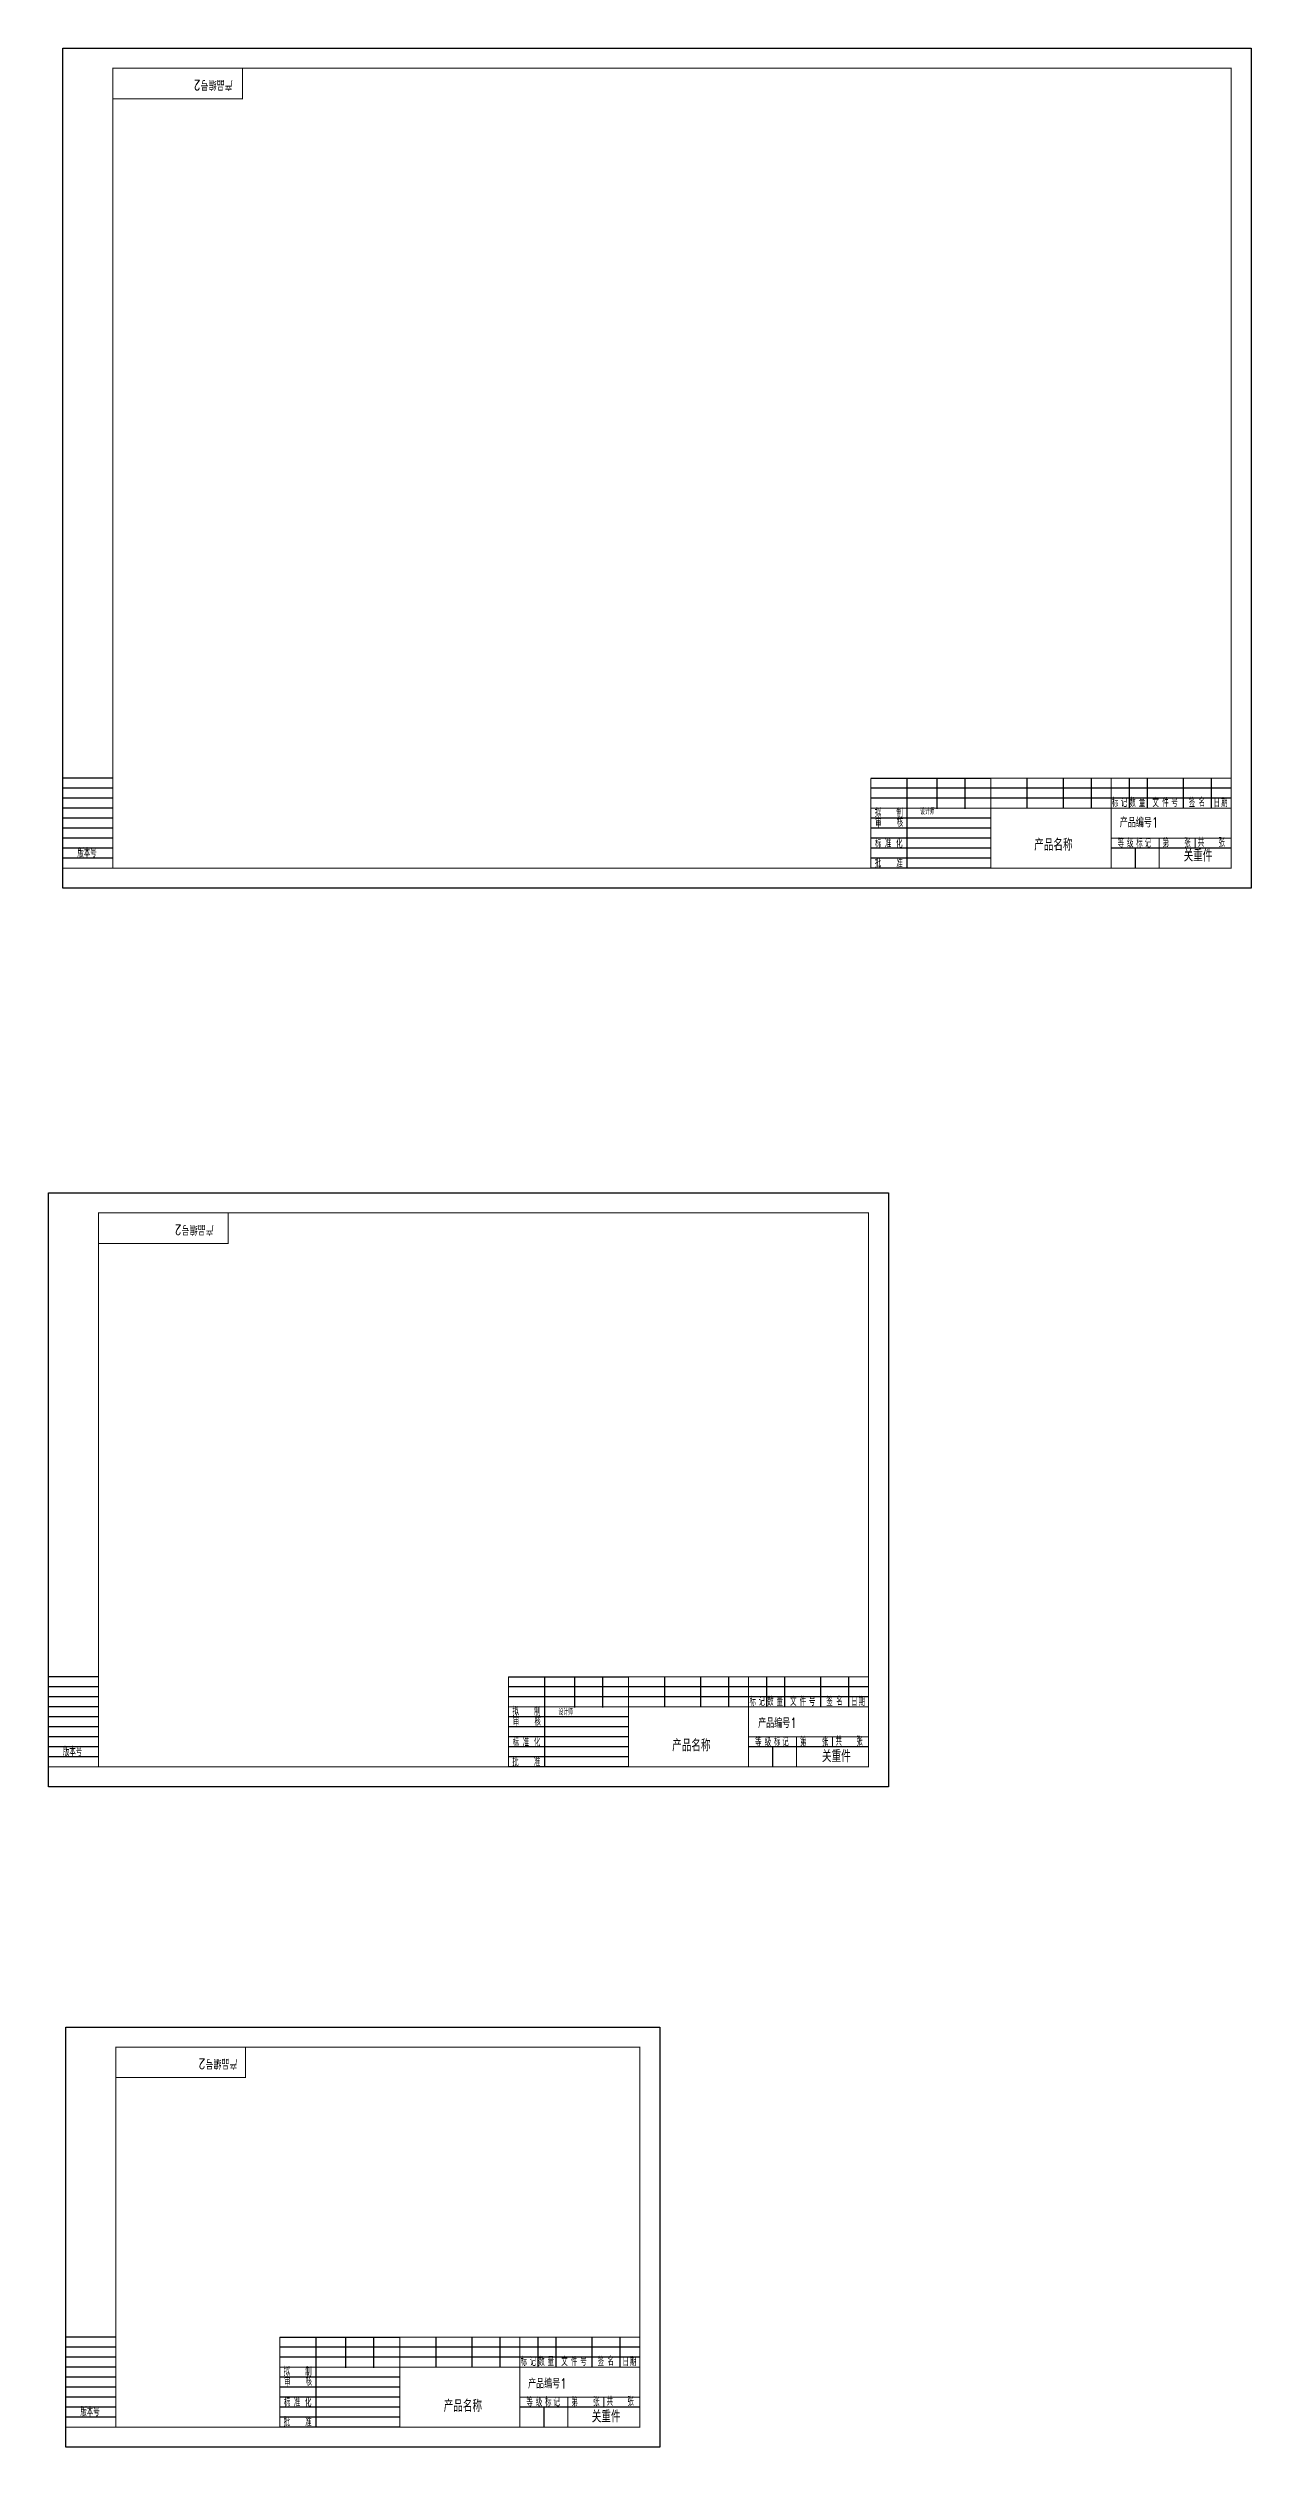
# Model space of a CAD drawing. Header units: inches. Extents: x -3640 to 2054, y -2291 to 954.
# Drawn here: x -2373 to -1771, y -2282 to -1082 of the extents above; entities that cross this region are included whole.
import ezdxf
from ezdxf.enums import TextEntityAlignment as Align

# ---------------------------------------------------------------- set-up
doc = ezdxf.new("R2010")
doc.units = ezdxf.units.IN
doc.header["$MEASUREMENT"] = 0
doc.layers.add('图框', color=7, linetype='Continuous')
doc.styles.add('L', font='ROMANC.shx', dxfattribs={"width": 0.8, "bigfont": 'gbcbig.shx'})

msp = doc.modelspace()

# ---------------------------------------------------------------- linework, layer by layer
for p, q in [((-2340.1, -1447.4), (-2365.1, -1447.4)), ((-2340.1, -1452.4), (-2365.1, -1452.4)), ((-2340.1, -1457.4), (-2365.1, -1457.4)), ((-2340.1, -1462.4), (-2365.1, -1462.4)), ((-2340.1, -1467.4), (-2365.1, -1467.4)), ((-2340.1, -1472.4), (-2365.1, -1472.4)), ((-2340.1, -1477.4), (-2365.1, -1477.4)), ((-2340.1, -1482.4), (-2365.1, -1482.4)), ((-2340.1, -1487.4), (-2365.1, -1487.4)), ((-2347.3, -1896.7), (-2372.3, -1896.7)), ((-2347.3, -1901.7), (-2372.3, -1901.7)), ((-2347.3, -1906.7), (-2372.3, -1906.7)), ((-2347.3, -1911.7), (-2372.3, -1911.7)), ((-2347.3, -1916.7), (-2372.3, -1916.7)), ((-2347.3, -1921.7), (-2372.3, -1921.7)), ((-2347.3, -1926.7), (-2372.3, -1926.7)), ((-2347.3, -1931.7), (-2372.3, -1931.7)), ((-2347.3, -1936.7), (-2372.3, -1936.7)), ((-2338.6, -2226.7), (-2363.6, -2226.7)), ((-2338.6, -2231.7), (-2363.6, -2231.7)), ((-2338.6, -2236.7), (-2363.6, -2236.7)), ((-2338.6, -2241.7), (-2363.6, -2241.7)), ((-2338.6, -2246.7), (-2363.6, -2246.7)), ((-2338.6, -2251.7), (-2363.6, -2251.7)), ((-2338.6, -2256.7), (-2363.6, -2256.7)), ((-2338.6, -2261.7), (-2363.6, -2261.7)), ((-2338.6, -2266.7), (-2363.6, -2266.7))]:
    msp.add_line(p, q)
at = {"lineweight": -3}
for p, q in [((-1961.1, -1447.4), (-1901.1, -1447.4)), ((-2142.3, -1896.6), (-2082.3, -1896.6)), ((-2256.6, -2226.7), (-2196.6, -2226.7))]:
    msp.add_line(p, q, dxfattribs=at)
at = {"const_width": 0.5}
for points in [[(-2340.1, -1107.7), (-2340.1, -1092.4), (-2275.3, -1092.4)], [(-2275.3, -1092.4), (-2275.3, -1107.7), (-2340.1, -1107.7)], [(-1961.1, -1447.4), (-1961.1, -1492.3)], [(-1901.1, -1492.4), (-1901.1, -1447.4), (-1781.1, -1447.4)], [(-1841.1, -1447.4), (-1841.1, -1492.3)], [(-1781.1, -1462.4), (-1961.1, -1462.4)], [(-1781.1, -1477.4), (-1841.1, -1477.4)], [(-1817.1, -1477.4), (-1817.1, -1492.3)], [(-1799.1, -1477.4), (-1799.1, -1482.4)], [(-2340.1, -1492.4), (-2365.1, -1492.4)], [(-2347.3, -1679.9), (-2347.3, -1664.6), (-2282.5, -1664.6)], [(-2282.5, -1664.7), (-2282.5, -1680), (-2347.3, -1680)], [(-2142.3, -1896.6), (-2142.3, -1941.6)], [(-2082.3, -1941.6), (-2082.3, -1896.6), (-1962.3, -1896.6)], [(-2022.3, -1896.6), (-2022.3, -1941.6)], [(-1962.3, -1911.6), (-2142.3, -1911.6)], [(-1962.3, -1926.6), (-2022.3, -1926.6)], [(-1998.3, -1926.6), (-1998.3, -1941.6)], [(-1980.3, -1926.6), (-1980.3, -1931.6)], [(-2347.3, -1941.6), (-2372.3, -1941.6)], [(-2338.6, -2096.9), (-2338.6, -2081.7), (-2273.8, -2081.7)], [(-2273.8, -2081.7), (-2273.8, -2097), (-2338.6, -2097)], [(-2256.6, -2226.7), (-2256.6, -2271.6)], [(-2196.6, -2271.7), (-2196.6, -2226.7), (-2076.6, -2226.7)], [(-2136.6, -2226.7), (-2136.6, -2271.6)], [(-2076.6, -2241.7), (-2256.6, -2241.7)], [(-2076.6, -2256.7), (-2136.6, -2256.7)], [(-2112.6, -2256.7), (-2112.6, -2271.6)], [(-2094.6, -2256.7), (-2094.6, -2261.7)], [(-2338.6, -2271.7), (-2363.6, -2271.7)]]:
    msp.add_lwpolyline(points, dxfattribs=at)
for points in [[(-1943.1, -1447.4), (-1943.1, -1492.3)], [(-1928.2, -1447.7), (-1928.2, -1462.7)], [(-1914.2, -1447.7), (-1914.2, -1462.7)], [(-1883.1, -1447.4), (-1883.1, -1462.4)], [(-1865.1, -1447.4), (-1865.1, -1462.4)], [(-1851.1, -1447.4), (-1851.1, -1462.4)], [(-1832.1, -1447.4), (-1832.1, -1462.4)], [(-1823.1, -1447.4), (-1823.1, -1462.4)], [(-1805.1, -1447.4), (-1805.1, -1462.4)], [(-1791.1, -1447.4), (-1791.1, -1462.4)], [(-1781.1, -1452.4), (-1961.1, -1452.4)], [(-1781.1, -1457.4), (-1961.1, -1457.4)], [(-1901.1, -1467.4), (-1961.1, -1467.4)], [(-1901.1, -1472.4), (-1961.1, -1472.4)], [(-1901.1, -1477.4), (-1961.1, -1477.4)], [(-1901.1, -1482.4), (-1961.1, -1482.4)], [(-1781.1, -1482.4), (-1841.1, -1482.4)], [(-1829.1, -1482.4), (-1829.1, -1492.3)], [(-1901.1, -1487.4), (-1961.1, -1487.4)], [(-1901.1, -1492.4), (-1961.1, -1492.4)], [(-1962.3, -1901.6), (-2142.3, -1901.6)], [(-1962.3, -1906.6), (-2142.3, -1906.6)], [(-2124.3, -1896.6), (-2124.3, -1941.6)], [(-2109.3, -1897), (-2109.3, -1912)], [(-2095.3, -1897), (-2095.3, -1912)], [(-2064.3, -1896.6), (-2064.3, -1911.6)], [(-2046.3, -1896.6), (-2046.3, -1911.6)], [(-2032.3, -1896.6), (-2032.3, -1911.6)], [(-2013.3, -1896.6), (-2013.3, -1911.6)], [(-2004.3, -1896.6), (-2004.3, -1911.6)], [(-1986.3, -1896.6), (-1986.3, -1911.6)], [(-1972.3, -1896.6), (-1972.3, -1911.6)], [(-2082.3, -1916.6), (-2142.3, -1916.6)], [(-2082.3, -1921.6), (-2142.3, -1921.6)], [(-2082.3, -1926.6), (-2142.3, -1926.6)], [(-2082.3, -1931.6), (-2142.3, -1931.6)], [(-2082.3, -1936.6), (-2142.3, -1936.6)], [(-2082.3, -1941.6), (-2142.3, -1941.6)], [(-1962.3, -1931.6), (-2022.3, -1931.6)], [(-2010.3, -1931.6), (-2010.3, -1941.6)], [(-2238.6, -2226.7), (-2238.6, -2271.6)], [(-2223.7, -2227), (-2223.7, -2242)], [(-2209.7, -2227), (-2209.7, -2242)], [(-2178.6, -2226.7), (-2178.6, -2241.7)], [(-2160.6, -2226.7), (-2160.6, -2241.7)], [(-2146.6, -2226.7), (-2146.6, -2241.7)], [(-2127.6, -2226.7), (-2127.6, -2241.7)], [(-2118.6, -2226.7), (-2118.6, -2241.7)], [(-2100.6, -2226.7), (-2100.6, -2241.7)], [(-2086.6, -2226.7), (-2086.6, -2241.7)], [(-2076.6, -2231.7), (-2256.6, -2231.7)], [(-2076.6, -2236.7), (-2256.6, -2236.7)], [(-2196.6, -2246.7), (-2256.6, -2246.7)], [(-2196.6, -2251.7), (-2256.6, -2251.7)], [(-2196.6, -2256.7), (-2256.6, -2256.7)], [(-2196.6, -2261.7), (-2256.6, -2261.7)], [(-2196.6, -2266.7), (-2256.6, -2266.7)], [(-2076.6, -2261.7), (-2136.6, -2261.7)], [(-2124.6, -2261.7), (-2124.6, -2271.6)], [(-2196.6, -2271.7), (-2256.6, -2271.7)]]:
    msp.add_lwpolyline(points)
msp.add_lwpolyline([(-1952.3, -1951.6), (-2372.3, -1951.6), (-2372.3, -1654.6), (-1952.3, -1654.6)], close=True)
msp.add_lwpolyline([(-1962.3, -1941.6), (-2347.3, -1941.6), (-2347.3, -1664.6), (-1962.3, -1664.6)], close=True, dxfattribs=at)
at = {"layer": '图框'}
for points in [[(-1771.1, -1502.4), (-2365.1, -1502.4), (-2365.1, -1082.4), (-1771.1, -1082.4)], [(-2066.6, -2281.7), (-2363.6, -2281.7), (-2363.6, -2071.7), (-2066.6, -2071.7)]]:
    msp.add_lwpolyline(points, close=True, dxfattribs=at)
at = {"layer": '图框', "const_width": 0.5}
for points in [[(-1781.1, -1492.4), (-2340.1, -1492.4), (-2340.1, -1092.4), (-1781.1, -1092.4)], [(-2076.6, -2271.7), (-2338.6, -2271.7), (-2338.6, -2081.7), (-2076.6, -2081.7)]]:
    msp.add_lwpolyline(points, close=True, dxfattribs=at)

# ---------------------------------------------------------------- texts
at = {"style": 'L', "width": 0.8}
for s, p in [('拟', (-1959.2, -1466.8)), ('制', (-1948.4, -1467)), ('标', (-1840.7, -1461.8)), ('记', (-1836.2, -1461.8)), ('数', (-1831.9, -1461.8)), ('量', (-1827.2, -1461.8)), ('文', (-1820.4, -1461.8)), ('件', (-1815.5, -1461.8)), ('号', (-1810.9, -1461.8)), ('签  ', (-1802.2, -1461.8)), ('名', (-1797.3, -1461.6)), ('日', (-1789.8, -1461.9)), ('期', (-1786.1, -1461.8)), ('审   ', (-1959, -1471.9)), ('核', (-1948.2, -1471.7)), ('版本号', (-2357.8, -1486.9)), ('标', (-1959.1, -1482.4)), ('准', (-1954.1, -1482.2)), ('化', (-1948.5, -1482.2)), ('等', (-1837.8, -1482)), ('级', (-1833.1, -1482)), ('标', (-1828.5, -1482)), ('记', (-1824.3, -1482)), ('第  ', (-1815.3, -1481.9)), ('张', (-1804.5, -1481.9)), ('共   张', (-1797.7, -1481.7)), ('批', (-1959.2, -1492)), ('准', (-1948.4, -1492.1)), ('标', (-2021.8, -1911.1)), ('记', (-2017.3, -1911.1)), ('数', (-2013, -1911.1)), ('量', (-2008.3, -1911.1)), ('文', (-2001.5, -1911.1)), ('件', (-1996.7, -1911.1)), ('号', (-1992.1, -1911.1)), ('签  ', (-1983.4, -1911.1)), ('名', (-1978.4, -1910.9)), ('期', (-1967.2, -1911.1)), ('拟', (-2140.3, -1916.1)), ('审   ', (-2140.1, -1921.2)), ('制', (-2129.5, -1916.3)), ('核', (-2129.3, -1921)), ('日', (-1971, -1911.2)), ('标', (-2140.2, -1931.7)), ('准', (-2135.2, -1931.5)), ('化', (-2129.6, -1931.5)), ('等', (-2019, -1931.3)), ('级', (-2014.2, -1931.3)), ('标', (-2009.6, -1931.3)), ('记', (-2005.4, -1931.3)), ('第  ', (-1996.5, -1931.2)), ('张', (-1985.6, -1931.2)), ('共   张', (-1978.8, -1931)), ('版本号', (-2365, -1936.2)), ('批', (-2140.4, -1941.3)), ('准', (-2129.6, -1941.4)), ('拟', (-2254.7, -2246.1)), ('制', (-2243.9, -2246.3)), ('标', (-2136.2, -2241.1)), ('记', (-2131.7, -2241.1)), ('数', (-2127.4, -2241.1)), ('量', (-2122.7, -2241.1)), ('文', (-2115.9, -2241.1)), ('件', (-2111.1, -2241.1)), ('号', (-2106.4, -2241.1)), ('签  ', (-2097.7, -2241.1)), ('名', (-2092.8, -2240.9)), ('日', (-2085.3, -2241.2)), ('期', (-2081.6, -2241.1)), ('审   ', (-2254.5, -2251.2)), ('核', (-2243.7, -2251)), ('版本号', (-2356.3, -2266.2)), ('标', (-2254.6, -2261.7)), ('准', (-2249.6, -2261.5)), ('化', (-2244, -2261.5)), ('等', (-2133.3, -2261.3)), ('级', (-2128.6, -2261.3)), ('标', (-2124, -2261.3)), ('记', (-2119.8, -2261.3)), ('第  ', (-2110.8, -2261.2)), ('张', (-2100, -2261.2)), ('共   张', (-2093.2, -2261)), ('批', (-2254.7, -2271.3)), ('准', (-2243.9, -2271.4))]:
    msp.add_text(s, height=4, dxfattribs=at).set_placement(p)
for p in [(-2280.2, -1098.4), (-2289.7, -1670.7), (-2277.8, -2087.6)]:
    msp.add_attdef('产品编号2', p, 'BM2.617.30015DL', height=5, rotation=180, dxfattribs=at)
for tag, p, s, height in [('设计师', (-1936.5, -1465.6), '刘漾  2015-01-12', 3), ('产品编号1', (-1836.7, -1472), 'BM2.617.30015DL', 5), ('关重件', (-1804.8, -1489.1), '全职', 6), ('设计师', (-2117.3, -1915.8), '刘漾  2015-01-12', 3), ('产品编号1', (-2017.5, -1922.2), 'BM2.617.30015DL', 5), ('关重件', (-1985.6, -1939.3), '全职', 6), ('产品编号1', (-2132.5, -2252.4), 'BM2.617.30015DL', 5), ('关重件', (-2100.7, -2269.4), '全职', 6)]:
    msp.add_attdef(tag, p, s, height=height, dxfattribs=at)
for p in [(-1869.9, -1483.7), (-2050.9, -1933.9), (-2165.1, -2264.1)]:
    msp.add_attdef('产品名称', text='电路图', height=6, dxfattribs=at).set_placement(p, align=Align.CENTER)

doc.saveas('drawing.dxf')
